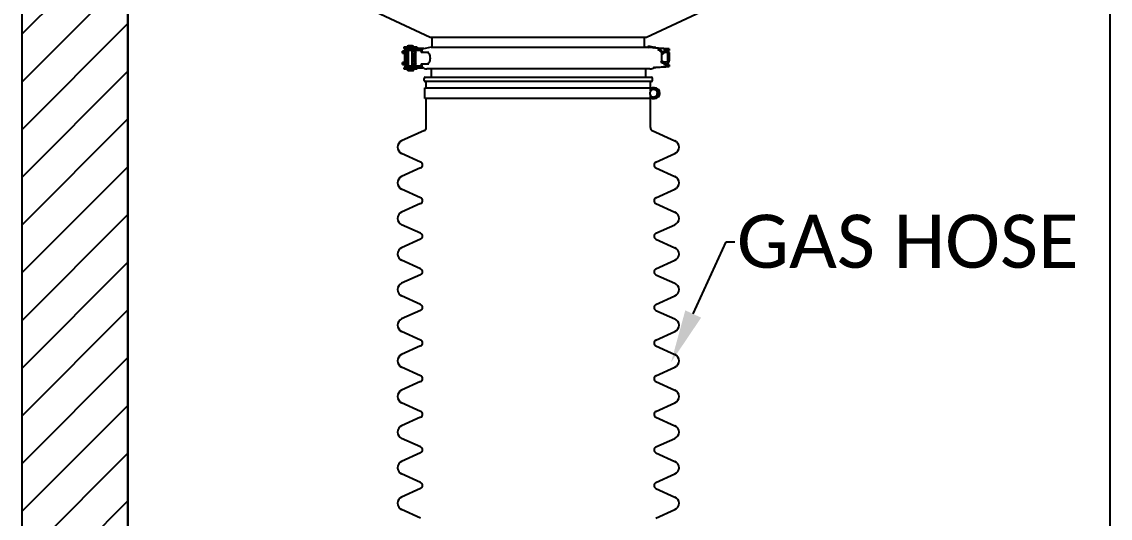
# Model space of a CAD drawing. Header units: millimetres. Extents: x 14017 to 18361, y 6223 to 10695.
# Drawn here: x 17336 to 18361, y 9307 to 9774 of the extents above; entities that cross this region are included whole.
import ezdxf
from ezdxf import colors
from ezdxf.entities.mleader import LeaderData, LeaderLine
from ezdxf.math import Vec2, Vec3

# ---------------------------------------------------------------- set-up
doc = ezdxf.new("R2010")
doc.units = ezdxf.units.MM
doc.header["$LTSCALE"] = 384.175
doc.layers.get('0').update_dxf_attribs({"linetype": 'CONTINUOUS'})
doc.styles.get("Standard").update_dxf_attribs({"font": 'calibri.ttf'})

msp = doc.modelspace()

# ---------------------------------------------------------------- hatches: boundary and pattern name
h = msp.add_hatch()
h.set_pattern_fill('ANSI31', color=256, scale=10)
h.set_pattern_definition([(45, (12648.91, 6152.246), (-22.45064, 22.45064), [])])
h.paths.add_polyline_path([(17336.23173, 10190.93502), (17336.23173, 10445.00949), (17436.23173, 10445.00949), (17436.23173, 10240.93502), (17436.23173, 10190.93502)])
h.paths.add_polyline_path([(17436.23173, 10079.29268), (17336.23173, 10079.29268), (17336.23173, 9970.93502), (17436.23173, 9970.93502)])
h.paths.add_polyline_path([(17436.23173, 10079.29268), (17336.23173, 10079.29268), (17336.23173, 9970.93502), (17336.23173, 8001.69523), (17436.23173, 8001.69523), (17436.23173, 9882.93502), (17436.23173, 9920.93502), (17436.23173, 9970.93502)])

# ---------------------------------------------------------------- linework, layer by layer
for p, q in [((18361.37363, 6222.83341), (18361.37363, 10695.00949)), ((17336.23173, 10445.00949), (17336.23173, 8001.69523)), ((17436.23173, 8001.69523), (17436.23173, 10445.00949)), ((17436.23173, 9882.93502), (17436.23173, 8001.69523))]:
    msp.add_line(p, q)
at = {"linetype": 'Continuous'}
for p, q in [((17720.73173, 9758.93502), (17650.33308, 9791.72344)), ((17995.13011, 9791.72331), (17924.73188, 9758.9351)), ((17696.13421, 9749.72993), (17696.13421, 9748.52993)), ((17708.7687, 9749.72993), (17696.13421, 9749.72993)), ((17699.38421, 9750.12993), (17699.38421, 9749.97993)), ((17699.4341, 9749.92993), (17704.83433, 9749.92993)), ((17700.01916, 9749.92993), (17700.01916, 9749.77993)), ((17700.38421, 9749.72993), (17700.38421, 9749.87993)), ((17703.88421, 9751.12993), (17700.38422, 9751.12993)), ((17703.88421, 9749.72993), (17703.88421, 9749.87993)), ((17704.51916, 9750.92993), (17704.47879, 9750.92993)), ((17704.88421, 9750.12993), (17704.88421, 9749.97993)), ((17705.51916, 9749.92993), (17705.51916, 9749.77993)), ((17708.76916, 9749.72993), (17708.76916, 9748.54137)), ((17721.71026, 9749.99766), (17713.23785, 9748.13258)), ((17822.73173, 9758.93524), (17720.73158, 9758.9351)), ((17721.71015, 9749.99762), (17922.27871, 9749.99762)), ((17722.73173, 9749.99762), (17722.73173, 9758.93502)), ((17924.73188, 9758.9351), (17723.73173, 9758.9351)), ((17922.73173, 9749.97599), (17922.73173, 9758.93502)), ((17926.03455, 9751.12212), (17926.03489, 9749.69547)), ((17926.03455, 9751.12212), (17932.05243, 9749.88245)), ((17928.59359, 9749.68502), (17926.42378, 9749.68502)), ((17931.37474, 9749.12705), (17926.42378, 9749.6566)), ((17928.5932, 9749.42456), (17928.59351, 9749.68502)), ((17932.05255, 9749.88242), (17931.89025, 9749.08906)), ((17694.84979, 9744.55429), (17694.84979, 9746.05429)), ((17700.38421, 9746.05429), (17694.84979, 9746.05429)), ((17694.84979, 9744.55429), (17694.95895, 9744.55429)), ((17694.95895, 9744.32993), (17694.95895, 9745.52993)), ((17700.38421, 9745.52993), (17694.95895, 9745.52993)), ((17694.95895, 9744.32993), (17700.38421, 9744.32993)), ((17696.13421, 9748.52993), (17699.88421, 9748.52993)), ((17697.11479, 9735.55429), (17697.11477, 9743.94102)), ((17697.4638, 9747.04137), (17697.4638, 9748.52993)), ((17697.4638, 9747.04137), (17711.32358, 9747.04137)), ((17698.68163, 9744.32993), (17698.68163, 9735.55429)), ((17699.09979, 9746.05429), (17699.09979, 9747.04137)), ((17699.09979, 9735.55429), (17699.09979, 9744.32993)), ((17712.5113, 9748.54137), (17699.24975, 9748.54137)), ((17700.38421, 9732.04137), (17700.38421, 9747.04137)), ((17703.88421, 9732.04137), (17703.88421, 9747.04137)), ((17707.24783, 9746.05429), (17703.88421, 9746.05429)), ((17703.88421, 9744.55429), (17705.28573, 9744.55429)), ((17703.88421, 9744.32993), (17705.28573, 9744.32993)), ((17704.51916, 9735.55429), (17704.51916, 9744.32993)), ((17705.28573, 9744.55429), (17705.28573, 9735.55429)), ((17706.46339, 9736.92677), (17706.46339, 9742.94328)), ((17706.80648, 9744.58263), (17706.80648, 9746.05429)), ((17707.18726, 9746.76143), (17707.18726, 9746.05429)), ((17707.24783, 9732.54137), (17707.24783, 9746.54137)), ((17712.05443, 9746.54137), (17712.05443, 9748.54137)), ((17715.04289, 9748.52993), (17712.58857, 9748.52993)), ((17712.74055, 9745.04137), (17719.52307, 9745.04137)), ((17713.42419, 9747.04137), (17713.42419, 9747.54137)), ((17935.98331, 9748.78346), (17934.04616, 9748.9141)), ((17943.55717, 9746.46442), (17938.90367, 9742.73502)), ((17938.90367, 9742.94328), (17938.90367, 9736.92677)), ((17939.70515, 9745.15847), (17943.4141, 9747.67321)), ((17942.79754, 9748.35852), (17940.36528, 9748.4931)), ((17941.68003, 9748.40763), (17942.00826, 9748.38665)), ((17942.00798, 9748.38668), (17941.6803, 9748.40761)), ((17943.11173, 9744.93502), (17941.6814, 9744.93502)), ((17941.75142, 9744.98164), (17943.57478, 9746.19545)), ((17945.59204, 9748.26448), (17942.79754, 9748.35852)), ((17943.35101, 9748.30334), (17942.93003, 9748.32896)), ((17942.93009, 9748.32891), (17943.22958, 9748.31056)), ((17943.22958, 9748.31056), (17943.35096, 9748.30317)), ((17943.36149, 9747.89249), (17943.28226, 9747.91616)), ((17943.36149, 9747.8925), (17943.58781, 9747.82429)), ((17944.58319, 9747.71245), (17944.57361, 9747.43344)), ((17944.58318, 9747.71245), (17944.58473, 9747.76109)), ((17944.60063, 9748.23502), (17944.58319, 9747.71245)), ((17944.58472, 9746.63502), (17945.61904, 9746.63502)), ((17944.58473, 9747.76109), (17944.60064, 9748.23502)), ((17945.61904, 9748.23502), (17944.60064, 9748.23502)), ((17944.71173, 9737.53502), (17944.71173, 9743.33502)), ((17945.93074, 9748.24599), (17945.93074, 9746.64591)), ((17946.31173, 9737.53502), (17946.31173, 9743.33502)), ((17694.84979, 9734.05429), (17694.84979, 9735.55429)), ((17700.38421, 9735.55429), (17694.84979, 9735.55429)), ((17694.84979, 9734.05429), (17694.95895, 9734.05429)), ((17694.95895, 9733.52993), (17694.95895, 9734.72993)), ((17700.38421, 9734.72993), (17694.95895, 9734.72993)), ((17694.95895, 9733.52993), (17700.38421, 9733.52993)), ((17696.13421, 9730.52993), (17696.13421, 9729.32993)), ((17708.75277, 9730.52993), (17696.13421, 9730.52993)), ((17696.13421, 9729.32993), (17708.7687, 9729.32993)), ((17697.4638, 9730.54137), (17697.4638, 9732.04137)), ((17711.32357, 9732.04137), (17697.4638, 9732.04137)), ((17697.4638, 9730.54137), (17712.5113, 9730.54137)), ((17698.34979, 9732.17993), (17698.34979, 9733.27993)), ((17700.38421, 9733.32993), (17698.39967, 9733.32993)), ((17700.38421, 9732.12993), (17698.39967, 9732.12993)), ((17699.09979, 9733.37993), (17699.09979, 9733.52993)), ((17699.63421, 9728.17993), (17699.63421, 9729.27993)), ((17700.38421, 9730.52993), (17700.38421, 9730.54137)), ((17705.28573, 9735.55429), (17703.88421, 9735.55429)), ((17703.88421, 9734.05429), (17707.24783, 9734.05429)), ((17703.88421, 9733.52993), (17707.075, 9733.52993)), ((17703.88421, 9730.52993), (17703.88421, 9730.54137)), ((17704.63421, 9728.17993), (17704.63421, 9729.27993)), ((17705.21928, 9729.12993), (17704.63421, 9729.12993)), ((17705.26916, 9727.97993), (17705.26916, 9729.07993)), ((17706.80648, 9734.05429), (17706.80648, 9735.28741)), ((17707.12999, 9733.23579), (17707.13645, 9733.16149)), ((17707.13322, 9733.23579), (17707.13322, 9734.05429)), ((17707.17035, 9732.53913), (17707.17125, 9732.51335)), ((17708.7687, 9730.52993), (17713.94295, 9730.52993)), ((17708.76916, 9730.52993), (17708.76916, 9729.32993)), ((17712.05443, 9730.54137), (17712.05443, 9732.54137)), ((17712.74055, 9734.04137), (17719.52307, 9734.04137)), ((17713.42419, 9731.54137), (17713.42419, 9732.04137)), ((17927.68077, 9729.53502), (17717.7827, 9729.53502)), ((17721.73173, 9729.53502), (17721.73173, 9721.53502)), ((17923.73173, 9729.53502), (17923.73173, 9721.53502)), ((17930.83339, 9730.69663), (17931.41514, 9730.75407)), ((17930.83339, 9730.69663), (17931.30341, 9730.74184)), ((17931.30341, 9730.74184), (17932.81541, 9730.87026)), ((17932.02892, 9730.82098), (17932.24178, 9730.83547)), ((17932.05479, 9730.82419), (17932.02892, 9730.82098)), ((17932.03129, 9730.7936), (17932.96341, 9730.87694)), ((17932.81541, 9730.87026), (17933.44648, 9730.91571)), ((17932.96341, 9730.87694), (17933.91337, 9730.94684)), ((17933.54634, 9730.92258), (17935.36062, 9731.04517)), ((17934.54832, 9730.98992), (17935.98331, 9731.08659)), ((17935.36062, 9731.04517), (17937.5546, 9731.19154)), ((17936.88965, 9731.14754), (17939.1991, 9731.30036)), ((17938.54128, 9731.25712), (17940.64227, 9731.39502)), ((17940.40101, 9735.93502), (17938.90367, 9737.13502)), ((17938.90367, 9737.13502), (17943.55717, 9732.99814)), ((17939.84572, 9735.22743), (17943.48652, 9732.2477)), ((17940.37716, 9731.37772), (17940.18609, 9731.36523)), ((17940.25352, 9735.93502), (17943.11173, 9735.93502)), ((17940.32803, 9731.37451), (17940.37709, 9731.37772)), ((17940.37708, 9731.37772), (17942.79459, 9731.5114)), ((17940.37709, 9731.37772), (17940.64297, 9731.39508)), ((17940.64244, 9731.39504), (17940.37716, 9731.37772)), ((17940.7245, 9731.40038), (17940.64244, 9731.39504)), ((17941.45878, 9731.44788), (17940.7245, 9731.40038)), ((17941.34706, 9734.96288), (17943.43816, 9733.71182)), ((17941.5843, 9731.45591), (17941.45878, 9731.44788)), ((17941.45888, 9731.44788), (17941.53776, 9731.45293)), ((17941.53776, 9731.45293), (17941.58415, 9731.4559)), ((17941.58415, 9731.4559), (17941.82581, 9731.47127)), ((17941.82485, 9731.47124), (17941.5843, 9731.45591)), ((17941.95531, 9731.4795), (17941.82485, 9731.47124)), ((17941.82581, 9731.47127), (17941.95621, 9731.47951)), ((17941.95443, 9731.46488), (17942.0439, 9731.46983)), ((17942.3965, 9734.33502), (17943.11173, 9734.33502)), ((17942.54294, 9731.82175), (17942.50795, 9731.8125)), ((17942.5827, 9734.33502), (17943.57478, 9733.6746)), ((17942.79459, 9731.5114), (17945.57713, 9731.60524)), ((17943.16549, 9731.55447), (17942.88809, 9731.53755)), ((17942.88826, 9731.53753), (17943.16541, 9731.5545)), ((17944.57915, 9731.63502), (17945.60795, 9731.63502)), ((17945.60795, 9733.23502), (17944.62823, 9733.23502)), ((17945.91965, 9733.224), (17945.91965, 9731.62408)), ((17699.68409, 9728.12993), (17704.58433, 9728.12993)), ((17700.26916, 9727.97993), (17700.26916, 9728.12993)), ((17700.31904, 9727.92993), (17705.21928, 9727.92993)), ((17715.23173, 9718.53502), (17715.23173, 9720.53502)), ((17716.23174, 9721.53502), (17929.23173, 9721.53502)), ((17930.23173, 9718.53502), (17930.23173, 9720.53502)), ((17715.73173, 9701.53502), (17715.73173, 9711.53502)), ((17715.73173, 9711.53502), (17929.73173, 9711.53502)), ((17929.23173, 9717.53502), (17716.23174, 9717.53502)), ((17717.23173, 9711.53502), (17717.23173, 9717.53502)), ((17928.23173, 9711.53502), (17928.23173, 9717.53502)), ((17928.52822, 9708.73034), (17928.52822, 9711.53502)), ((17929.2028, 9711.19453), (17929.02701, 9711.16148)), ((17932.19912, 9711.53502), (17931.0001, 9711.53502)), ((17929.73173, 9701.53502), (17715.73173, 9701.53502)), ((17717.23173, 9674.14751), (17717.23173, 9701.53502)), ((17928.23173, 9674.14751), (17928.23173, 9701.53502)), ((17928.52822, 9701.53502), (17928.52822, 9704.33774)), ((17929.02701, 9701.90857), (17929.2028, 9701.87552)), ((17932.19912, 9701.53502), (17931.0001, 9701.53502)), ((17715.46896, 9671.41452), (17694.02441, 9661.70651)), ((17929.9945, 9671.41452), (17951.43905, 9661.70651)), ((17711.90705, 9641.76802), (17694.02441, 9649.86354)), ((17933.55641, 9641.76802), (17951.43905, 9649.86354)), ((17711.90705, 9636.30203), (17694.02441, 9628.20651)), ((17933.55641, 9636.30203), (17951.43905, 9628.20651)), ((17711.90705, 9608.26802), (17694.02441, 9616.36354)), ((17933.55641, 9608.26802), (17951.43905, 9616.36354)), ((17711.90705, 9602.80203), (17694.02441, 9594.70651)), ((17933.55641, 9602.80203), (17951.43905, 9594.70651)), ((17711.90705, 9574.76802), (17694.02441, 9582.86354)), ((17933.55641, 9574.76802), (17951.43905, 9582.86354)), ((17711.90705, 9569.30203), (17694.02441, 9561.20651)), ((17933.55641, 9569.30203), (17951.43905, 9561.20651)), ((17711.90705, 9541.26802), (17694.02441, 9549.36354)), ((17933.55641, 9541.26802), (17951.43905, 9549.36354)), ((17711.90705, 9535.80203), (17694.02441, 9527.70651)), ((17933.55641, 9535.80203), (17951.43905, 9527.70651)), ((17711.90705, 9507.76802), (17694.02441, 9515.86354)), ((17933.55641, 9507.76802), (17951.43905, 9515.86354)), ((17711.90705, 9502.30203), (17694.02441, 9494.20651)), ((17933.55641, 9502.30203), (17951.43905, 9494.20651)), ((17711.90705, 9474.26802), (17694.02441, 9482.36354)), ((17933.55641, 9474.26802), (17951.43905, 9482.36354)), ((17711.90705, 9468.80203), (17694.02441, 9460.70651)), ((17933.55641, 9468.80203), (17951.43905, 9460.70651)), ((17711.90705, 9440.76802), (17694.02441, 9448.86354)), ((17933.55641, 9440.76802), (17951.43905, 9448.86354)), ((17711.90705, 9435.30203), (17694.02441, 9427.20651)), ((17933.55641, 9435.30203), (17951.43905, 9427.20651)), ((17711.90705, 9407.26802), (17694.02441, 9415.36354)), ((17933.55641, 9407.26802), (17951.43905, 9415.36354)), ((17711.90705, 9401.80203), (17694.02441, 9393.70651)), ((17933.55641, 9401.80203), (17951.43905, 9393.70651)), ((17711.90705, 9373.76802), (17694.02441, 9381.86354)), ((17933.55641, 9373.76802), (17951.43905, 9381.86354)), ((17711.90705, 9368.30203), (17694.02441, 9360.20651)), ((17933.55641, 9368.30203), (17951.43905, 9360.20651)), ((17711.90705, 9340.26802), (17694.02441, 9348.36354)), ((17933.55641, 9340.26802), (17951.43905, 9348.36354)), ((17711.90705, 9334.80203), (17694.02441, 9326.70651)), ((17933.55641, 9334.80203), (17951.43905, 9326.70651)), ((17711.90705, 9306.76802), (17694.02441, 9314.86354)), ((17933.55641, 9306.76802), (17951.43905, 9314.86354))]:
    msp.add_line(p, q, dxfattribs=at)
for points in [[(17933.91337, 9748.9232), (17932.96341, 9748.99311), (17931.08079, 9749.16144), (17930.30477, 9749.24149)], [(17697.33945, 9747.33694), (17697.33095, 9746.75825), (17697.30498, 9746.05429)], [(17697.4638, 9747.86006), (17697.46011, 9747.85458), (17697.35728, 9747.53665), (17697.33936, 9747.33696)], [(17940.63475, 9748.47548), (17939.26929, 9748.56505), (17937.56612, 9748.67774), (17935.98331, 9748.78346)], [(17697.27675, 9733.51581), (17697.29823, 9733.16128), (17697.31627, 9732.77029), (17697.32971, 9732.35215), (17697.3378, 9731.91323), (17697.33945, 9731.72292)], [(17697.33936, 9731.72291), (17697.35728, 9731.52321), (17697.46011, 9731.20528), (17697.4638, 9731.1998)]]:
    msp.add_lwpolyline(points, dxfattribs=at)
for centre, radius, start, end in [((17700.38421, 9750.12993), 1, 90, 180), ((17699.43421, 9749.97993), 0.05, 180, 269.86695149), ((17700.06916, 9749.77993), 0.05, 180, 247.39525165), ((17700.33421, 9749.87993), 0.05, 0, 89.89156026), ((17703.88421, 9750.12993), 1, 0, 90), ((17703.93421, 9749.87993), 0.05, 90.10869829, 180), ((17704.51916, 9749.92993), 1, 0, 90), ((17704.83421, 9749.97993), 0.05, 270.13966447, 0), ((17705.46916, 9749.77993), 0.05, 292.59978638, 0), ((17928.57167, 9740.05799), 9.62706, 70.05041992, 89.86958431), ((17931.13551, 9745.37476), 4.6, 50.35201995, 78.50217244), ((17682.6778, 9747.39227), 24.50795, 358.00677191, 358.55602227), ((17934.0972, 9743.28832), 4.25675, 72.37552503, 72.92712236), ((17934.09712, 9743.28901), 4.25611, 72.26971824, 72.92260501), ((17934.09519, 9743.28201), 4.26337, 71.27343488, 72.37534977), ((17934.08998, 9743.26719), 4.27907, 69.16377194, 72.267618), ((17935.35691, 9747.79166), 0.43481, 275.57582723, 281.76320251), ((17935.34847, 9747.83551), 0.47942, 281.67642557, 283.04477346), ((17935.33777, 9747.87963), 0.52482, 283.09643395, 287.73719904), ((17934.08838, 9743.26232), 4.2842, 69.16692704, 71.27186184), ((17935.21894, 9748.16692), 0.83624, 295.89541922, 299.73608531), ((17935.22562, 9748.15438), 0.82205, 295.85924056, 298.95316943), ((17934.08374, 9743.2505), 4.29689, 67.76445481, 69.16519436), ((17934.0862, 9743.2562), 4.2907, 68.41444392, 69.16871487), ((17935.1906, 9748.21872), 0.8953, 298.92060391, 299.66812634), ((17935.17465, 9748.24614), 0.927, 299.6843918, 300.43511551), ((17934.08908, 9743.26347), 4.28288, 67.25316489, 68.4145083), ((17934.08129, 9743.24448), 4.30338, 67.2554447, 67.7645913), ((17934.07251, 9743.22404), 4.32564, 64.00105737, 67.25292967), ((17934.09046, 9743.26679), 4.27929, 66.65765609, 67.25304035), ((17934.79471, 9740.25145), 7.35372, 81.18357823, 82.31922043), ((17934.07336, 9743.22817), 4.32152, 63.9871788, 66.65238836), ((17934.86565, 9740.67858), 6.92076, 76.1632466, 81.22194084), ((17934.90422, 9740.86896), 6.72704, 75.9726648, 81.28706169), ((17934.04547, 9743.17035), 4.38571, 62.38591483, 63.99099044), ((17934.06178, 9743.20179), 4.35034, 62.38418472, 64.00247809), ((17934.03802, 9743.15587), 4.402, 57.59574369, 62.38731886), ((17934.04329, 9743.16723), 4.38953, 57.57528174, 62.37937351), ((17935.02174, 9741.31177), 6.26862, 70.54450264, 76.16443041), ((17935.0025, 9741.25646), 6.32728, 70.54709166, 75.98556235), ((17971.12511, 10205.89543), 458.43437, 266.35848308, 266.47392011), ((17936.20183, 9724.21921), 24.73217, 73.36435999, 74.29676072), ((17936.16836, 9724.1118), 24.84461, 73.36130749, 74.28950401), ((17943.11173, 9743.33502), 1.6, 0, 90), ((17931.92794, 9709.82784), 39.74474, 73.28121018, 73.40042463), ((17977.59788, 10309.02006), 561.76183, 266.50487818, 266.6191469), ((17917.39181, 9661.30463), 90.39846, 73.15499331, 73.3048104), ((17941.522, 9754.5965), 8.34293, 285.03971144, 285.72618745), ((17941.7574, 9753.76129), 7.47519, 285.72459632, 286.46306432), ((17941.98718, 9752.98353), 6.66419, 286.46352248, 287.26019435), ((17943.11173, 9743.33502), 3.2, 0, 75.63401817), ((17942.52532, 9751.39092), 4.98324, 289.63072366, 292.08066993), ((17944.5975, 9758.8745), 12.2395, 269.16989307, 269.8281525), ((17944.60595, 9758.5133), 10.27827, 269.23781038, 269.97039983), ((17944.58494, 9755.89319), 9.25817, 269.85059809, 269.99869329), ((17979.48418, 9746.3685), 34.92658, 178.47406347, 179.21560678), ((17971.35893, 9746.53603), 26.79987, 178.37771482, 179.33592611), ((17985.18463, 9746.1933), 40.62976, 178.25098332, 178.44655875), ((18004.91658, 9745.59441), 60.37066, 177.98939419, 178.3824103), ((17945.63015, 9754.96587), 8.33093, 269.92356987, 271.0971841), ((17698.39979, 9733.27993), 0.05, 90.14075489, 180), ((17698.39979, 9732.17993), 0.05, 180, 269.85924512), ((17699.04979, 9733.37993), 0.05, 270.10966005, 0), ((17699.68421, 9729.27993), 0.05, 90.13725763, 180), ((17704.58421, 9729.27993), 0.05, 0, 89.8571047), ((17705.21916, 9729.07993), 0.05, 0, 89.86274237), ((17683.41194, 9731.71482), 23.77272, 1.41687163, 1.92491854), ((17717.73173, 9737.53502), 8, 235.69521962, 270), ((17927.73173, 9737.53502), 8, 270, 302.61985398), ((17938.09183, 9755.47643), 24.14713, 275.00954613, 275.41653704), ((17936.34236, 9772.51806), 41.27726, 275.36308992, 275.59954103), ((17937.88819, 9756.81422), 25.49752, 275.58571012, 276.183462), ((17938.68579, 9749.32495), 17.96704, 275.38262206, 276.76386503), ((17939.27771, 9744.37659), 12.98341, 276.74184563, 279.32637058), ((17939.74128, 9741.54764), 10.11673, 279.3321077, 282.56879823), ((17939.66272, 9741.84104), 10.41861, 279.58696204, 281.76645622), ((17939.36826, 9743.28092), 11.88828, 281.7406546, 282.50618204), ((17938.70949, 9746.16835), 14.84987, 282.57515969, 284.8204296), ((17938.84783, 9745.4318), 14.10244, 282.67792144, 285.04242373), ((17938.63286, 9746.25303), 14.95133, 285.02120945, 285.16025203), ((17943.11173, 9737.53502), 3.2, 270, 0), ((17943.11173, 9737.53502), 1.6, 270, 0), ((17980.21647, 9124.35562), 608.32825, 93.36553361, 93.49183866), ((17941.74672, 9725.53262), 7.62886, 73.38911488, 75.15500696), ((17944.64054, 9720.67122), 12.56381, 90.05616163, 91.06159555), ((17945.61897, 9723.35222), 8.2829, 88.89585933, 90.07627994), ((17699.68421, 9728.17993), 0.05, 180, 269.86274237), ((17700.31916, 9727.97993), 0.05, 180, 269.8630957), ((17704.58421, 9728.17993), 0.05, 270.13690431, 0), ((17705.21916, 9727.97993), 0.05, 270.13725763, 0), ((17716.23173, 9720.53502), 1, 90, 180), ((17716.23173, 9718.53502), 1, 180, 270), ((17929.23173, 9720.53502), 1, 0, 90), ((17929.23173, 9718.53502), 1, 270, 0), ((17931.00133, 9706.60593), 4.92849, 106.89870832, 111.40302513), ((17931.00609, 9706.58657), 4.94839, 90.06182082, 106.88630176), ((17930.23463, 9711.68677), 0.5253, 196.79103821, 220.68537645), ((17931.31, 9706.59855), 3.524, 77.88304208, 89.95731682), ((17932.23173, 9706.53502), 5, 270, 90), ((17931.00133, 9706.46412), 4.92849, 248.59697487, 253.10129168), ((17931.00609, 9706.48348), 4.94839, 253.11369824, 269.93817918), ((17930.23463, 9701.38327), 0.5253, 139.31462355, 163.20896179), ((17933.02645, 9706.53872), 4.22904, 342.93053451, 359.94990303), ((17714.23173, 9674.14751), 3, 294.35639125, 0), ((17931.23173, 9674.14751), 3, 180, 245.64360875), ((17696.70508, 9655.78502), 6.5, 114.35639125, 245.64360875), ((17948.75838, 9655.78502), 6.5, 294.35639125, 65.64360875), ((17710.66982, 9639.03502), 3, 294.35639125, 65.64360875), ((17934.79364, 9639.03502), 3, 114.35639125, 245.64360875), ((17696.70508, 9622.28502), 6.5, 114.35639125, 245.64360875), ((17948.75838, 9622.28502), 6.5, 294.35639125, 65.64360875), ((17710.66982, 9605.53502), 3, 294.35639125, 65.64360875), ((17934.79364, 9605.53502), 3, 114.35639125, 245.64360875), ((17696.70508, 9588.78502), 6.5, 114.35639125, 245.64360875), ((17948.75838, 9588.78502), 6.5, 294.35639125, 65.64360875), ((17710.66982, 9572.03502), 3, 294.35639125, 65.64360875), ((17934.79364, 9572.03502), 3, 114.35639125, 245.64360875), ((17696.70508, 9555.28502), 6.5, 114.35639125, 245.64360875), ((17948.75838, 9555.28502), 6.5, 294.35639125, 65.64360875), ((17710.66982, 9538.53502), 3, 294.35639125, 65.64360875), ((17934.79364, 9538.53502), 3, 114.35639125, 245.64360875), ((17696.70508, 9521.78502), 6.5, 114.35639125, 245.64360875), ((17948.75838, 9521.78502), 6.5, 294.35639125, 65.64360875), ((17710.66982, 9505.03502), 3, 294.35639125, 65.64360875), ((17934.79364, 9505.03502), 3, 114.35639125, 245.64360875), ((17696.70508, 9488.28502), 6.5, 114.35639125, 245.64360875), ((17948.75838, 9488.28502), 6.5, 294.35639125, 65.64360875), ((17710.66982, 9471.53502), 3, 294.35639125, 65.64360875), ((17934.79364, 9471.53502), 3, 114.35639125, 245.64360875), ((17696.70508, 9454.78502), 6.5, 114.35639125, 245.64360875), ((17948.75838, 9454.78502), 6.5, 294.35639125, 65.64360875), ((17710.66982, 9438.03502), 3, 294.35639125, 65.64360875), ((17934.79364, 9438.03502), 3, 114.35639125, 245.64360875), ((17696.70508, 9421.28502), 6.5, 114.35639125, 245.64360875), ((17948.75838, 9421.28502), 6.5, 294.35639125, 65.64360875), ((17710.66982, 9404.53502), 3, 294.35639125, 65.64360875), ((17934.79364, 9404.53502), 3, 114.35639125, 245.64360875), ((17696.70508, 9387.78502), 6.5, 114.35639125, 245.64360875), ((17948.75838, 9387.78502), 6.5, 294.35639125, 65.64360875), ((17710.66982, 9371.03502), 3, 294.35639125, 65.64360875), ((17934.79364, 9371.03502), 3, 114.35639125, 245.64360875), ((17696.70508, 9354.28502), 6.5, 114.35639125, 245.64360875), ((17948.75838, 9354.28502), 6.5, 294.35639125, 65.64360875), ((17710.66982, 9337.53502), 3, 294.35639125, 65.64360875), ((17934.79364, 9337.53502), 3, 114.35639125, 245.64360875), ((17696.70508, 9320.78502), 6.5, 114.35639125, 245.64360875), ((17948.75838, 9320.78502), 6.5, 294.35639125, 65.64360875)]:
    msp.add_arc(centre, radius, start, end, dxfattribs=at)
for points, knots in [([(17922.27871, 9749.99762), (17922.3766, 9749.99761), (17922.91619, 9749.97504), (17923.45227, 9749.90493), (17923.88981, 9749.8436)], [0, 0, 0, 0, 0.1813729249, 1, 1, 1, 1]), ([(17924.30649, 9749.81259), (17924.46708, 9749.80975), (17925.17456, 9749.78303), (17925.87967, 9749.7148), (17926.42378, 9749.6566)], [0, 0, 0, 0, 0.2269068379, 1, 1, 1, 1]), ([(17931.37474, 9749.12705), (17931.43137, 9749.12099), (17931.6393, 9749.09838), (17931.84711, 9749.07408), (17931.99774, 9749.05217)], [0, 0, 0, 0, 0.2722758766, 1, 1, 1, 1]), ([(17706.72914, 9747.04137), (17706.85905, 9747.04129), (17707.13014, 9746.94083), (17707.24783, 9746.67131), (17707.24783, 9746.54137)], [0, 0, 0, 0, 0.4999264251, 1, 1, 1, 1]), ([(17707.14709, 9746.04571), (17707.1495, 9746.08277), (17707.15937, 9746.24738), (17707.16646, 9746.41215), (17707.17092, 9746.53985)], [0, 0, 0, 0, 0.2251558474, 1, 1, 1, 1]), ([(17711.3233, 9747.04137), (17711.39859, 9747.04134), (17711.55122, 9747.02535), (17711.77318, 9746.94776), (17711.97811, 9746.80177), (17712.05443, 9746.63075), (17712.05443, 9746.54137)], [0, 0, 0, 0, 0.2336378048, 0.4718010569, 0.7226440407, 1, 1, 1, 1]), ([(17712.05443, 9747.04137), (17712.05443, 9746.78533), (17712.08508, 9746.30713), (17712.19777, 9745.74821), (17712.3437, 9745.38905), (17712.47599, 9745.16414), (17712.63846, 9745.04137), (17712.74055, 9745.04137)], [0, 0, 0, 0, 0.3447514996, 0.6432902982, 0.7640627427, 0.8625363734, 1, 1, 1, 1]), ([(17712.5111, 9748.54137), (17712.63009, 9748.54133), (17712.87385, 9748.48574), (17713.28124, 9748.18887), (17713.42419, 9747.79359), (17713.42419, 9747.54137)], [0, 0, 0, 0, 0.2411571429, 0.4888319411, 1, 1, 1, 1]), ([(17714.10844, 9745.04137), (17714.00653, 9745.04137), (17713.8445, 9745.16437), (17713.71254, 9745.38906), (17713.56711, 9745.7483), (17713.45466, 9746.30714), (17713.42419, 9746.78533), (17713.42419, 9747.04137)], [0, 0, 0, 0, 0.1372811919, 0.2356899003, 0.3564680793, 0.6550917287, 1, 1, 1, 1]), ([(17717.95504, 9745.04137), (17718.12624, 9745.04137), (17718.49277, 9744.96217), (17718.99767, 9744.64033), (17719.46659, 9744.13649), (17720.06053, 9743.17956), (17720.57949, 9741.62385), (17720.79375, 9739.54105), (17720.5793, 9737.45847), (17720.06079, 9735.90275), (17719.46632, 9734.94638), (17718.99774, 9734.44232), (17718.49274, 9734.12057), (17718.12623, 9734.04137), (17717.95504, 9734.04137)], [0, 0, 0, 0, 0.0387414936, 0.0824261595, 0.133597003, 0.1932613959, 0.3361314051, 0.5000287624, 0.6639045847, 0.8067553646, 0.8664009684, 0.9175764538, 0.9612588639, 1, 1, 1, 1]), ([(17935.34697, 9747.35747), (17935.35556, 9747.3571), (17935.37297, 9747.35698), (17935.39034, 9747.35809), (17935.3991, 9747.35893)], [0, 0, 0, 0, 0.4942932863, 1, 1, 1, 1]), ([(17935.4455, 9747.36601), (17935.4374, 9747.36433), (17935.42129, 9747.36145), (17935.40505, 9747.35948), (17935.39702, 9747.35875)], [0, 0, 0, 0, 0.5063782113, 1, 1, 1, 1]), ([(17935.44555, 9747.36599), (17935.45422, 9747.36778), (17935.47172, 9747.37192), (17935.48899, 9747.37697), (17935.49768, 9747.37974)], [0, 0, 0, 0, 0.4924999791, 1, 1, 1, 1]), ([(17935.58416, 9747.41464), (17935.5698, 9747.40769), (17935.54137, 9747.395), (17935.5121, 9747.38436), (17935.49765, 9747.37976)], [0, 0, 0, 0, 0.512823996, 1, 1, 1, 1]), ([(17935.49768, 9747.37974), (17935.51211, 9747.38435), (17935.54137, 9747.395), (17935.56979, 9747.40769), (17935.58415, 9747.41464)], [0, 0, 0, 0, 0.4871651622, 1, 1, 1, 1]), ([(17936.39691, 9746.87242), (17936.63527, 9746.75105), (17937.59306, 9746.17786), (17938.36487, 9745.24244), (17938.64745, 9744.44013)], [0, 0, 0, 0, 0.2392283157, 1, 1, 1, 1]), ([(17939.70515, 9745.15846), (17939.47336, 9745.00111), (17938.7971, 9745.43656), (17938.10244, 9745.90342), (17937.25119, 9746.42239), (17936.68519, 9746.72571), (17936.39698, 9746.87243)], [0, 0, 0, 0, 0.2239853053, 0.482282999, 0.7414439298, 1, 1, 1, 1]), ([(17943.55717, 9746.46442), (17943.57325, 9746.47731), (17943.60164, 9746.50311), (17943.6375, 9746.52325), (17943.6557, 9746.52503)], [0, 0, 0, 0, 0.5299068524, 1, 1, 1, 1]), ([(17944.46921, 9748.23593), (17944.33338, 9748.23766), (17944.0197, 9748.10193), (17943.73926, 9747.94067), (17943.58781, 9747.82428)], [0, 0, 0, 0, 0.4156219987, 1, 1, 1, 1]), ([(17943.6557, 9746.52503), (17943.66019, 9746.52548), (17943.66957, 9746.52539), (17943.67866, 9746.52309), (17943.68312, 9746.52142)], [0, 0, 0, 0, 0.4870461946, 1, 1, 1, 1]), ([(17944.42018, 9746.63628), (17944.37165, 9746.63686), (17944.11793, 9746.58932), (17943.90345, 9746.43504), (17943.73906, 9746.31155)], [0, 0, 0, 0, 0.1909633821, 1, 1, 1, 1]), ([(17944.39858, 9746.77317), (17944.41709, 9746.78066), (17944.45299, 9746.79537), (17944.48851, 9746.81098), (17944.50558, 9746.81892)], [0, 0, 0, 0, 0.5147328963, 1, 1, 1, 1]), ([(17944.50558, 9746.81892), (17944.51507, 9746.82334), (17944.53366, 9746.83227), (17944.55196, 9746.84179), (17944.56086, 9746.84664)], [0, 0, 0, 0, 0.5079035265, 1, 1, 1, 1]), ([(17945.93074, 9748.24599), (17945.93073, 9748.21971), (17945.76251, 9748.26609), (17945.6968, 9748.23502), (17945.61904, 9748.23502)], [0, 0, 0, 0, 0.2525487487, 1, 1, 1, 1]), ([(17945.78967, 9746.63647), (17945.82492, 9746.63719), (17945.85505, 9746.65038), (17945.93074, 9746.63398), (17945.93074, 9746.64591)], [0, 0, 0, 0, 0.7471101721, 1, 1, 1, 1]), ([(17707.24783, 9732.54137), (17707.24783, 9732.41142), (17707.13015, 9732.14189), (17706.85904, 9732.04144), (17706.72914, 9732.04137)], [0, 0, 0, 0, 0.5000984864, 1, 1, 1, 1]), ([(17707.13005, 9733.23574), (17707.12614, 9733.27807), (17707.11874, 9733.34993), (17707.10536, 9733.44638), (17707.09391, 9733.4954), (17707.08279, 9733.52993), (17707.07502, 9733.52993)], [0, 0, 0, 0, 0.4221327281, 0.7313881327, 0.9228744994, 1, 1, 1, 1]), ([(17707.13642, 9733.16148), (17707.13998, 9733.11755), (17707.15503, 9732.91032), (17707.16451, 9732.70272), (17707.17035, 9732.53913)], [0, 0, 0, 0, 0.2121265818, 1, 1, 1, 1]), ([(17711.3233, 9732.04137), (17711.39859, 9732.0414), (17711.55122, 9732.05739), (17711.77318, 9732.13498), (17711.97811, 9732.28097), (17712.05443, 9732.45199), (17712.05443, 9732.54137)], [0, 0, 0, 0, 0.2336389277, 0.4718031433, 0.7226473796, 1, 1, 1, 1]), ([(17712.74055, 9734.04137), (17712.63844, 9734.04137), (17712.47605, 9733.9185), (17712.34363, 9733.69369), (17712.19781, 9733.33448), (17712.085, 9732.77562), (17712.05443, 9732.29741), (17712.05443, 9732.04137)], [0, 0, 0, 0, 0.137485481, 0.2359328988, 0.3567119565, 0.6552482578, 1, 1, 1, 1]), ([(17713.42419, 9731.54137), (17713.42419, 9731.28905), (17713.28069, 9730.89436), (17712.87422, 9730.59566), (17712.63007, 9730.54141), (17712.5111, 9730.54137)], [0, 0, 0, 0, 0.5112735828, 0.7589335094, 1, 1, 1, 1]), ([(17713.42419, 9732.04137), (17713.42419, 9732.29741), (17713.45474, 9732.77559), (17713.56707, 9733.33448), (17713.7126, 9733.69368), (17713.84443, 9733.91847), (17714.00654, 9734.04137), (17714.10844, 9734.04137)], [0, 0, 0, 0, 0.344908043, 0.6435341387, 0.7643057138, 0.8627406869, 1, 1, 1, 1]), ([(17932.02892, 9730.82094), (17931.98291, 9730.81493), (17931.7786, 9730.7901), (17931.57378, 9730.76973), (17931.41514, 9730.75407)], [0, 0, 0, 0, 0.2254433394, 1, 1, 1, 1]), ([(17938.98066, 9734.93598), (17938.94549, 9735.12728), (17938.82441, 9735.80205), (17938.63931, 9736.46596), (17938.46925, 9736.92677)], [0, 0, 0, 0, 0.2836682599, 1, 1, 1, 1]), ([(17938.98067, 9734.93598), (17939.11906, 9735.045), (17939.30742, 9735.21333), (17939.63109, 9735.34639), (17939.78718, 9735.27532), (17939.84579, 9735.22738)], [0, 0, 0, 0, 0.5327181938, 0.7710547568, 1, 1, 1, 1]), ([(17944.504, 9731.6347), (17944.36345, 9731.63354), (17944.03534, 9731.79291), (17943.76715, 9732.00016), (17943.61611, 9732.13629)], [0, 0, 0, 0, 0.4087267664, 1, 1, 1, 1]), ([(17943.67403, 9733.55881), (17943.74184, 9733.51113), (17943.96424, 9733.36609), (17944.22151, 9733.23), (17944.40777, 9733.23287)], [0, 0, 0, 0, 0.3079354054, 1, 1, 1, 1]), ([(17943.69648, 9733.58951), (17943.70325, 9733.58428), (17943.71655, 9733.57372), (17943.7295, 9733.56274), (17943.73583, 9733.55717)], [0, 0, 0, 0, 0.5037891955, 1, 1, 1, 1]), ([(17944.56092, 9732.60919), (17944.52069, 9732.63078), (17944.31343, 9732.71999), (17944.09952, 9732.7914), (17943.92757, 9732.84312)], [0, 0, 0, 0, 0.2027401548, 1, 1, 1, 1]), ([(17944.50403, 9731.6347), (17944.51702, 9731.63481), (17944.54127, 9731.635), (17944.56551, 9731.63502), (17944.57676, 9731.63486)], [0, 0, 0, 0, 0.5360339583, 1, 1, 1, 1]), ([(17945.91965, 9733.224), (17945.91964, 9733.25028), (17945.75143, 9733.20401), (17945.68571, 9733.23502), (17945.60795, 9733.23502)], [0, 0, 0, 0, 0.2525592226, 1, 1, 1, 1]), ([(17945.77858, 9731.63357), (17945.81383, 9731.63285), (17945.84397, 9731.61969), (17945.91965, 9731.63601), (17945.91965, 9731.62408)], [0, 0, 0, 0, 0.7470841038, 1, 1, 1, 1]), ([(17931.31263, 9710.12255), (17930.40617, 9710.12255), (17928.51269, 9709.34696), (17927.76545, 9707.44876), (17927.76545, 9706.53502)], [0, 0, 0, 0, 0.4980008571, 1, 1, 1, 1]), ([(17935.94386, 9706.53502), (17935.94386, 9707.80848), (17934.90284, 9710.45416), (17932.26396, 9711.53465), (17931.00075, 9711.53496)], [0, 0, 0, 0, 0.5020198457, 1, 1, 1, 1]), ([(17934.85981, 9706.53502), (17934.85981, 9707.33236), (17934.30351, 9708.97146), (17932.82405, 9709.87793), (17932.04972, 9710.04404)], [0, 0, 0, 0, 0.5016928967, 1, 1, 1, 1]), ([(17932.05897, 9710.12249), (17932.96562, 9710.12307), (17934.86004, 9709.34775), (17935.60762, 9707.44902), (17935.60762, 9706.53502)], [0, 0, 0, 0, 0.4979825144, 1, 1, 1, 1]), ([(17927.76545, 9706.53502), (17927.76545, 9705.62123), (17928.51269, 9703.72288), (17930.40638, 9702.94745), (17931.31285, 9702.94754)], [0, 0, 0, 0, 0.5020114479, 1, 1, 1, 1]), ([(17931.00075, 9701.53509), (17932.26396, 9701.5354), (17934.90284, 9702.61589), (17935.94386, 9705.26157), (17935.94386, 9706.53502)], [0, 0, 0, 0, 0.4979801543, 1, 1, 1, 1]), ([(17931.31285, 9702.94754), (17932.21923, 9702.94762), (17934.11265, 9703.72307), (17934.85981, 9705.62128), (17934.85981, 9706.53502)], [0, 0, 0, 0, 0.4979779881, 1, 1, 1, 1]), ([(17935.60762, 9706.53502), (17935.60762, 9705.62129), (17934.86038, 9703.72309), (17932.9669, 9702.94749), (17932.06044, 9702.94749)], [0, 0, 0, 0, 0.5019994415, 1, 1, 1, 1])]:
    msp.add_open_spline(points, degree=3, knots=knots, dxfattribs=at)
for points in [[(17924.30649, 9749.81259), (17924.16725, 9749.81505), (17924.02777, 9749.82425), (17923.88986, 9749.84358)], [(17697.11477, 9743.94102), (17697.11477, 9744.07108), (17697.12782, 9744.20117), (17697.1461, 9744.32993)], [(17697.50463, 9746.30948), (17697.49374, 9746.22239), (17697.47625, 9746.13581), (17697.4517, 9746.05155)], [(17707.22896, 9745.48495), (17706.74006, 9744.74747), (17706.46339, 9743.8281), (17706.46339, 9742.94328)], [(17935.77763, 9747.53917), (17935.7321, 9747.50308), (17935.68424, 9747.46954), (17935.63375, 9747.44079)], [(17935.64423, 9747.44688), (17935.69085, 9747.47426), (17935.73522, 9747.50563), (17935.77758, 9747.53923)], [(17935.77761, 9747.53922), (17935.82621, 9747.53265), (17935.87481, 9747.52596), (17935.92326, 9747.51837)], [(17938.16061, 9746.72322), (17937.83048, 9746.92676), (17937.47524, 9747.09297), (17937.10966, 9747.22245)], [(17937.10969, 9747.22254), (17937.47526, 9747.09304), (17937.8302, 9746.92632), (17938.16057, 9746.72317)], [(17938.16057, 9746.72317), (17938.50204, 9746.51319), (17938.82171, 9746.26046), (17939.09856, 9745.97055)], [(17939.09856, 9745.97056), (17938.82076, 9746.25956), (17938.50183, 9746.51283), (17938.16061, 9746.72322)], [(17938.64745, 9744.44013), (17938.81562, 9743.96268), (17938.90377, 9743.44949), (17938.90367, 9742.94328)], [(17939.70515, 9745.15846), (17939.54156, 9745.45409), (17939.33272, 9745.72697), (17939.09856, 9745.97056)], [(17939.09856, 9745.97055), (17939.3319, 9745.72619), (17939.51455, 9745.43745), (17939.70515, 9745.15846)], [(17940.63475, 9748.47548), (17940.98317, 9748.45271), (17941.33159, 9748.43001), (17941.68003, 9748.40763)], [(17941.6803, 9748.40761), (17941.33177, 9748.42998), (17940.98326, 9748.4527), (17940.63475, 9748.47548)], [(17942.93003, 9748.32896), (17942.62267, 9748.34794), (17942.31531, 9748.36716), (17942.00798, 9748.38668)], [(17943.35101, 9748.30316), (17943.72374, 9748.28051), (17944.09648, 9748.25815), (17944.46924, 9748.23593)], [(17943.58781, 9747.82429), (17943.54974, 9747.75804), (17943.47443, 9747.72111), (17943.41144, 9747.67784)], [(17943.57478, 9746.19545), (17943.63009, 9746.23227), (17943.68597, 9746.26897), (17943.73583, 9746.31288)], [(17943.96451, 9746.61944), (17944.04324, 9746.64413), (17944.12173, 9746.66968), (17944.19947, 9746.69732)], [(17706.46339, 9736.92677), (17706.46339, 9736.04193), (17706.74007, 9735.12256), (17707.22898, 9734.38507)], [(17938.90367, 9736.92677), (17938.90367, 9736.26267), (17938.94927, 9735.59933), (17938.98066, 9734.93598)], [(17941.39788, 9731.56793), (17941.14471, 9731.52531), (17940.88982, 9731.4928), (17940.63459, 9731.46505)], [(17940.64297, 9731.39508), (17940.91494, 9731.41281), (17941.1869, 9731.43045), (17941.45888, 9731.44788)], [(17942.88809, 9731.53755), (17942.57715, 9731.51849), (17942.26622, 9731.49915), (17941.95531, 9731.4795)], [(17941.95621, 9731.47951), (17942.26688, 9731.49912), (17942.57756, 9731.51844), (17942.88826, 9731.53753)], [(17942.54293, 9731.82204), (17942.90271, 9731.91952), (17943.25689, 9732.0368), (17943.61612, 9732.13629)], [(17943.61612, 9732.13627), (17943.26082, 9732.02348), (17942.90325, 9731.91732), (17942.54294, 9731.82175)], [(17944.50406, 9731.6347), (17944.05785, 9731.60823), (17943.61166, 9731.58157), (17943.16549, 9731.55447)], [(17943.67404, 9733.55879), (17943.59681, 9733.61315), (17943.51843, 9733.66709), (17943.43372, 9733.70883)], [(17943.48652, 9732.2477), (17943.53041, 9732.21178), (17943.57441, 9732.17567), (17943.61429, 9732.13535)], [(17943.70128, 9732.90685), (17943.64597, 9732.92155), (17943.59418, 9732.96039), (17943.56267, 9733.00816)], [(17943.57478, 9733.6746), (17943.61599, 9733.64717), (17943.65732, 9733.61978), (17943.69648, 9733.58951)], [(17943.99179, 9733.38612), (17943.90432, 9733.43854), (17943.82059, 9733.49725), (17943.73906, 9733.5585)], [(17929.02701, 9711.16152), (17928.8193, 9711.16058), (17928.5876, 9711.33598), (17928.52822, 9711.53502)], [(17928.52822, 9701.53502), (17928.5876, 9701.73407), (17928.8193, 9701.90947), (17929.02701, 9701.90853)]]:
    msp.add_open_spline(points, degree=3, dxfattribs=at)

# ---------------------------------------------------------------- leaders
ml = msp.add_multileader_mtext('Standard')
ml.set_content('GAS HOSE')
ml.set_leader_properties(linetype='ByLayer')
ml.build(insert=Vec2(0, 0))
ml.multileader.update_dxf_attribs({"text_right_attachment_type": 6, "arrow_head_size": 50})
ctx = ml.context
ctx.base_point, ctx.char_height, ctx.arrow_head_size, ctx.plane_origin = Vec3(18007.70664, 9566.61988), 50, 50, Vec3(17947.76457, 9453.42048)
ctx.right_attachment = 6
notes = []
notes.append((ctx, [(0, (1, 1, 0), (17999.70664, 9566.61988), (1, 0), 8, [(0, [(17947.76457, 9453.42048)], 0, [])])]))
ctx.mtext.insert, ctx.mtext.flow_direction = Vec3(18009.70664, 9592.23526), 5
for ctx, leaders in notes:
    for number, flags, end, landing, length, lines in leaders:
        leader = LeaderData()
        leader.index, (leader.has_last_leader_line, leader.has_dogleg_vector, leader.attachment_direction) = number, flags
        leader.last_leader_point, leader.dogleg_vector, leader.dogleg_length = Vec3(end), Vec3(landing), length
        for number, points, colour, breaks in lines:
            line = LeaderLine()
            line.index, line.vertices, line.color, line.breaks = number, Vec3.list(points), colors.encode_raw_color(colour), breaks
            leader.lines.append(line)
        ctx.leaders.append(leader)

doc.saveas('drawing.dxf')
